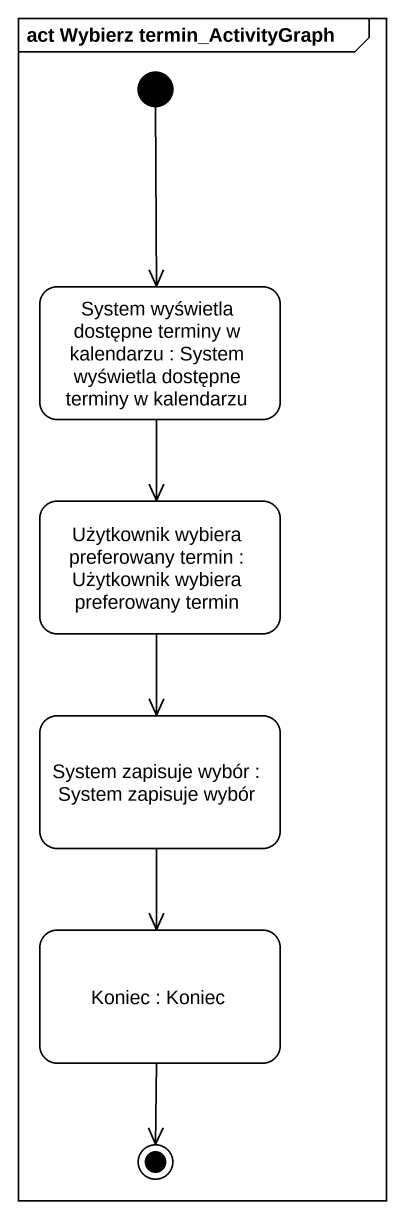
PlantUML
@startuml
mainframe act Wybierz termin_ActivityGraph
hide empty description
state "System wyświetla dostępne terminy w kalendarzu : System wyświetla dostępne terminy w kalendarzu" as System_wyświetla_dostępne
state "Użytkownik wybiera preferowany termin : Użytkownik wybiera preferowany termin" as Użytkownik_wybiera
state "System zapisuje wybór : System zapisuje wybór" as System_zapisuje_wybór
state "Koniec : Koniec" as Koniec
[*] --> System_wyświetla_dostępne
System_wyświetla_dostępne --> Użytkownik_wybiera
Użytkownik_wybiera --> System_zapisuje_wybór
System_zapisuje_wybór --> Koniec
Koniec --> [*]
@enduml
